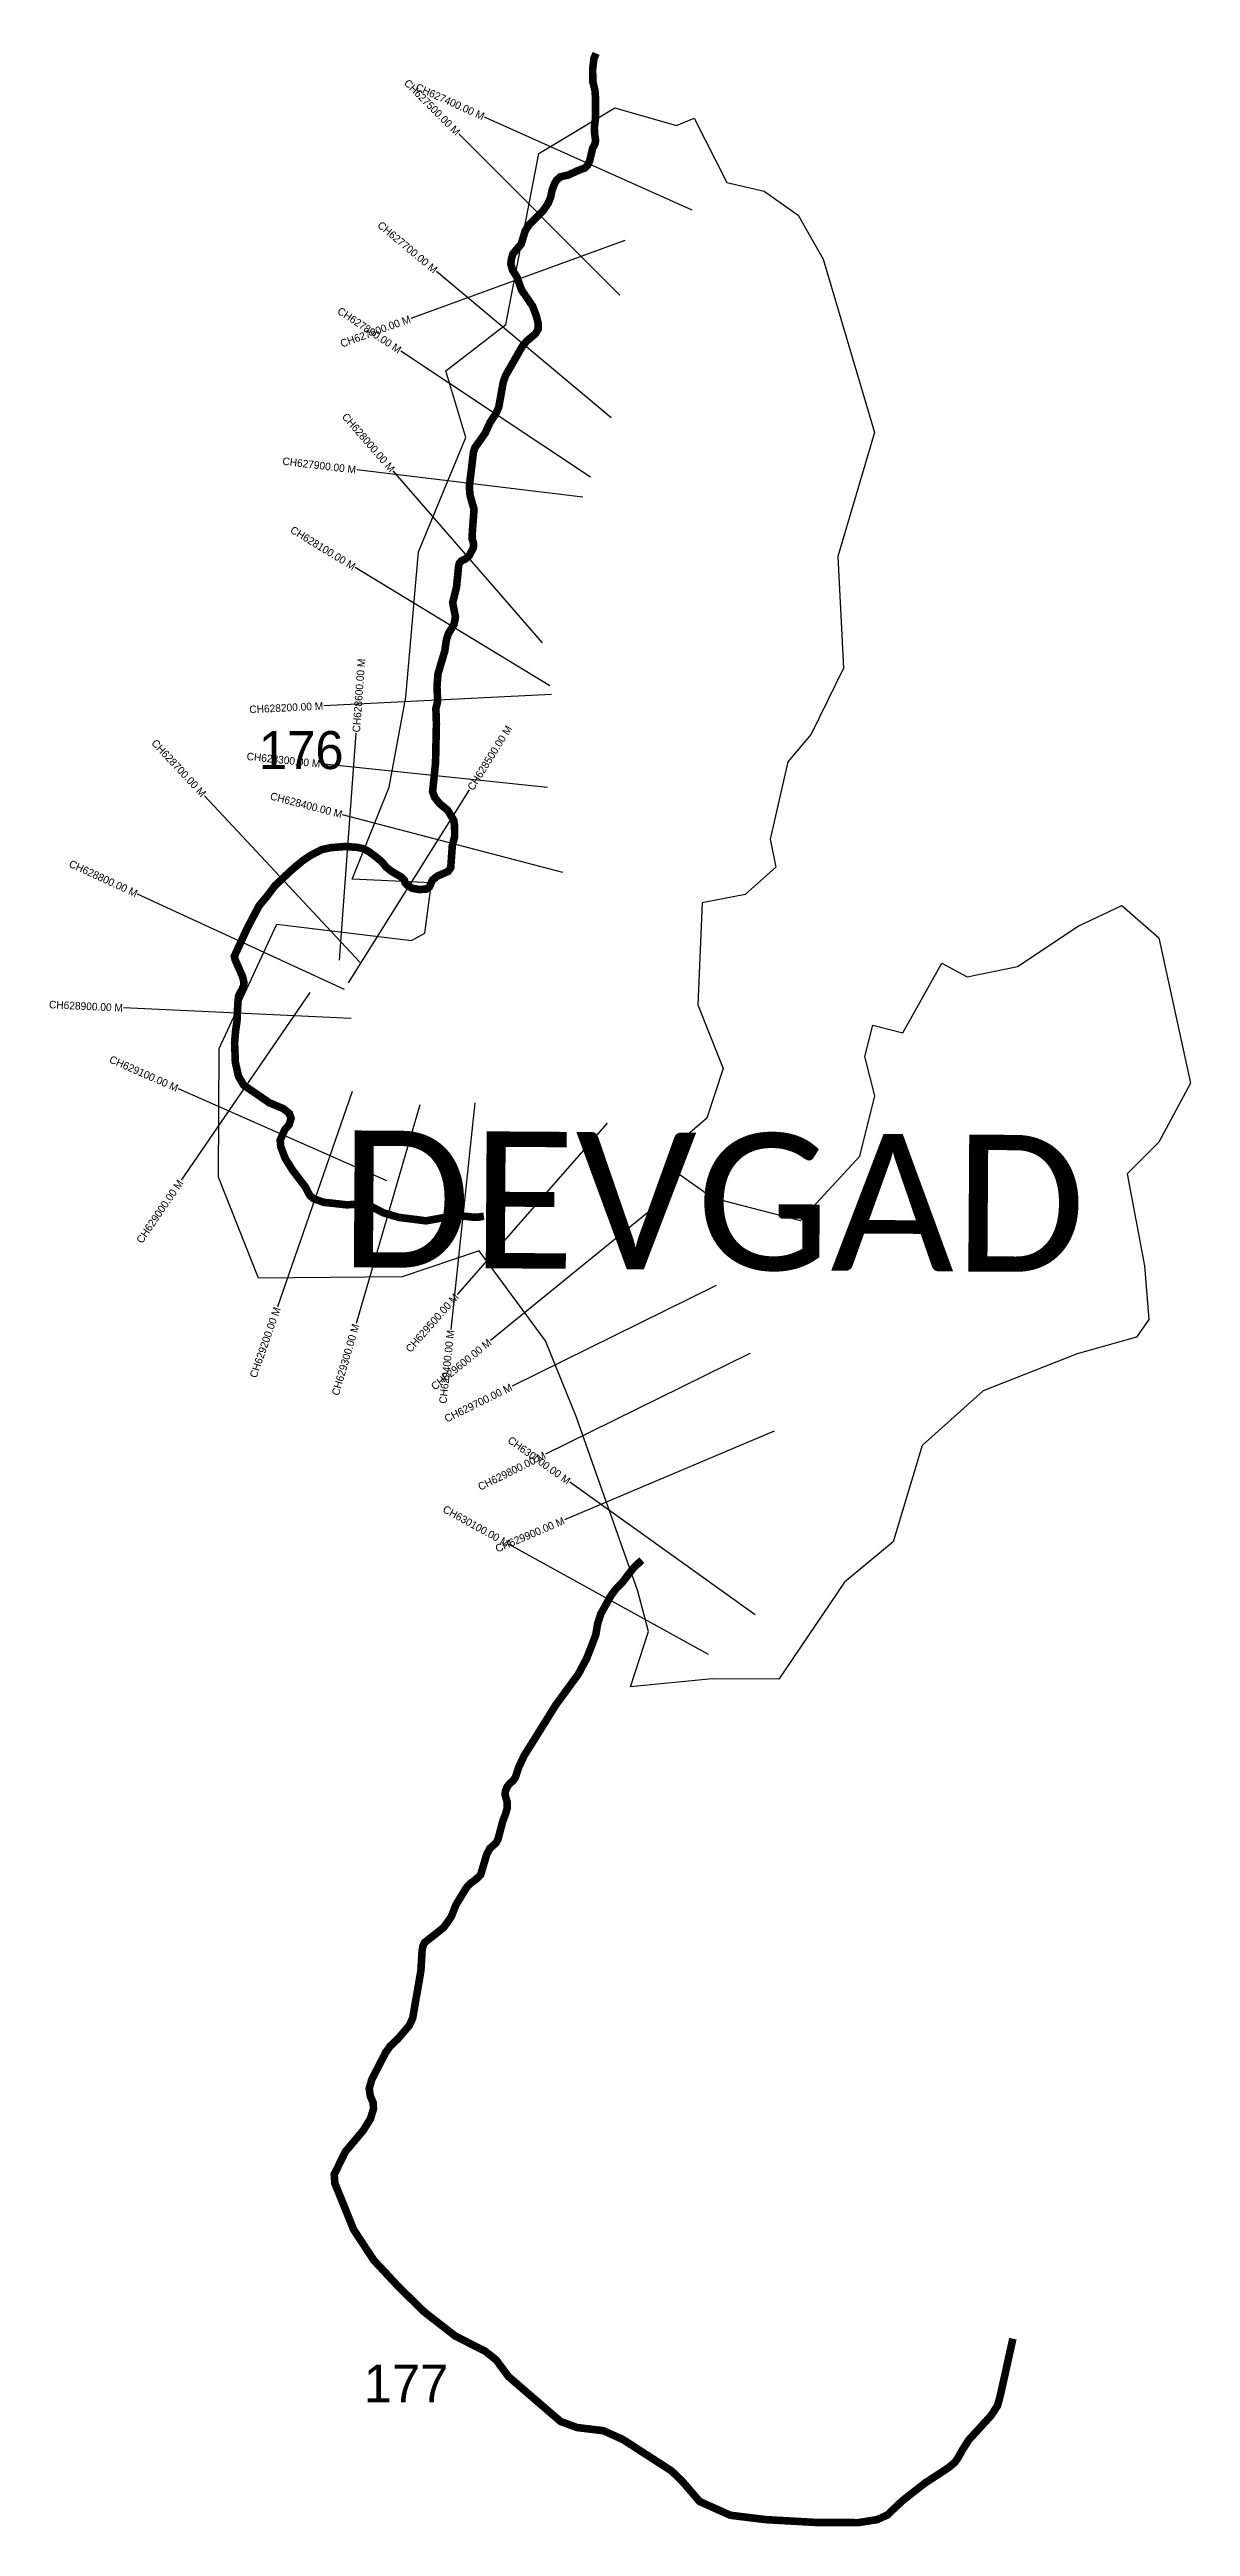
# Model space of a CAD drawing. Header units: metres. Extents: x 325358 to 326861, y 1809462 to 1812725.
import ezdxf
from ezdxf.enums import TextEntityAlignment as Align

# ---------------------------------------------------------------- set-up
doc = ezdxf.new("R2010")
doc.units = ezdxf.units.M
for name, color, linetype in [('CS', 134, 'Continuous'), ('CSMark', 6, 'Continuous'), ('UNPROTECTED', 10, 'Continuous'), ('VILLAGE NAME', 250, 'Continuous')]:
    doc.layers.add(name, color=color, linetype=linetype)

msp = doc.modelspace()

# ---------------------------------------------------------------- linework, layer by layer
at = {"color": 6}
msp.add_lwpolyline([(326103.1, 1812648), (326184.3, 1812624.9), (326207.3, 1812634.3), (326250.3, 1812549.6), (326299.7, 1812538.2), (326344.3, 1812506.8), (326377.5, 1812448.6), (326445.2, 1812220.5), (326396.7, 1812057.2), (326404.3, 1811909.8), (326361.8, 1811823.1), (326330.7, 1811786.5), (326307.6, 1811684.9), (326315.1, 1811647.9), (326274.6, 1811611.9), (326217.9, 1811601), (326212.3, 1811466.7), (326245.8, 1811382.7), (326224, 1811317.1), (326183.1, 1811282.3), (326181.7, 1811247.9), (326231.9, 1811212.2), (326347.4, 1811182.4), (326425.8, 1811267.4), (326445.7, 1811346.8), (326432.5, 1811398.4), (326442.7, 1811439.8), (326482.4, 1811429.7), (326533.8, 1811521.3), (326567, 1811503.6), (326633.7, 1811517.1), (326713.4, 1811570.2), (326771.1, 1811597.3), (326819.7, 1811554.8), (326861.4, 1811363.4), (326819.8, 1811285.5), (326786, 1811252), (326778, 1811244.1), (326800.8, 1811122.8), (326806.6, 1811052.2), (326790.1, 1811028.6), (326712.1, 1811006.7), (326588.4, 1810958.2), (326507.7, 1810886), (326469.7, 1810759.1), (326405.5, 1810706), (326318.8, 1810578.2), (326231, 1810578.9), (326123.6, 1810568.3), (326147.1, 1810641.3), (326133.2, 1810694.2), (326052, 1810924.5), (326011.5, 1811023.9), (325924.1, 1811142.4), (325822.8, 1811108.4), (325633.4, 1811106.6), (325580.8, 1811239.7), (325581.6, 1811409.1), (325657.6, 1811572.6), (325834.9, 1811551.2), (325852.6, 1811560.9), (325861.4, 1811627.3), (325756.8, 1811632.2), (325805.8, 1811753.1), (325827.6, 1811871.7), (325844.4, 1812063.1), (325906.8, 1812213.9), (325880.3, 1812301.7), (325959.3, 1812362.6), (326002.8, 1812587.8), (326103.1, 1812648)], dxfattribs=at)
at = {"layer": 'CS'}
for p, q in [((326204.9, 1812513.1), (325931.2, 1812635.9)), ((326109.5, 1812401.4), (325897.4, 1812613.6)), ((326116, 1812473.2), (325834.1, 1812370.6)), ((326098, 1812239.9), (325867.9, 1812432.5)), ((326070.9, 1812161.7), (325820.9, 1812327.6)), ((326060.6, 1812135.4), (325762.8, 1812171.2)), ((326007.8, 1811943.4), (325810.9, 1812169.8)), ((326017.2, 1811886.6), (325760.9, 1812042.4)), ((326019.3, 1811875.4), (325719.6, 1811860.5)), ((325740.3, 1811525.2), (325762, 1811824.4)), ((326014.1, 1811752.8), (325715.8, 1811783.9)), ((325767, 1811522.8), (325562.2, 1811742)), ((325752.2, 1811495.5), (325911.6, 1811749.6)), ((326034.5, 1811640.8), (325744.3, 1811717)), ((325746.6, 1811486.8), (325474.1, 1811612.2)), ((325700.9, 1811482.9), (325531.4, 1811235.4)), ((325755.4, 1811448.4), (325455.7, 1811462.4)), ((325802.3, 1811234.8), (325527.8, 1811355.9)), ((325757, 1811352.2), (325658.4, 1811068.8)), ((325846.2, 1811334.8), (325762, 1811046.8)), ((325918.4, 1811337.4), (325886.7, 1811039.1)), ((326092.9, 1811310.5), (325895, 1811085)), ((326171.7, 1811213.6), (325939, 1811024.2)), ((326236.5, 1811096.9), (325967.5, 1810964.2)), ((326280.8, 1811007.2), (326011.7, 1810874.5)), ((326313, 1810905.1), (326036.8, 1810788)), ((326287.7, 1810663.2), (326043.7, 1810837.7)), ((326226.2, 1810610.6), (325963.7, 1810755.8))]:
    msp.add_line(p, q, dxfattribs=at)
at = {"layer": 'UNPROTECTED', "const_width": 10, "flags": 128}
for points in [[(326078.3, 1812719.8), (326075.3, 1812712.8), (326073.7, 1812698.4), (326073.9, 1812682.8), (326076.7, 1812671.1), (326077.5, 1812661), (326077.4, 1812645.6), (326077.4, 1812634), (326075.9, 1812622), (326076.3, 1812613.8), (326077.6, 1812605.1), (326076.5, 1812599.9), (326073.6, 1812594.6), (326072.2, 1812588.5), (326069.8, 1812578.4), (326067.1, 1812572.4), (326063.3, 1812568.8), (326053.1, 1812564.9), (326041.6, 1812559.5), (326031.3, 1812557.2), (326026, 1812552.6), (326023.2, 1812547.5), (326020.3, 1812539.8), (326018.3, 1812530.1), (326014.8, 1812521.9), (326008.2, 1812512.2), (325998.6, 1812502.7), (325990.1, 1812494.1), (325984.9, 1812486.2), (325982.3, 1812477.7), (325979.5, 1812468.4), (325973.3, 1812461.2), (325968.6, 1812455.7), (325966.7, 1812449.1), (325965.9, 1812442.3), (325968.1, 1812434.4), (325973.9, 1812425.1), (325980.1, 1812408), (325994.7, 1812386.7), (325999.8, 1812372.9), (326001.9, 1812364.4), (326001.8, 1812356.5), (325998.2, 1812350.3), (325986.7, 1812340.7), (325981.2, 1812334.2), (325971.6, 1812317.5), (325963.1, 1812302.6), (325959, 1812295.5), (325955.9, 1812286.7), (325953.4, 1812272.8), (325950, 1812253.9), (325946.1, 1812245), (325938.4, 1812233.4), (325932, 1812219.4), (325925.6, 1812210.4), (325918.3, 1812200), (325916.6, 1812194.2), (325914.5, 1812176.5), (325911.2, 1812149.5), (325912.1, 1812137.8), (325914.2, 1812130.4), (325917.4, 1812119.4), (325916.6, 1812108.5), (325915.8, 1812098.2), (325915.2, 1812089.7), (325914.8, 1812080.7), (325916.9, 1812074), (325916.5, 1812068.5), (325913.3, 1812062.4), (325911, 1812058), (325906, 1812053.7), (325900.9, 1812051.4), (325898.2, 1812048.5), (325897, 1812043.9), (325895.5, 1812028.1), (325894.3, 1812016.4), (325891.4, 1812004.8), (325889.3, 1811996.3), (325890.5, 1811990), (325892.9, 1811977.3), (325891.1, 1811967.8), (325883.4, 1811955.1), (325881, 1811947.3), (325878.8, 1811932.4), (325869.9, 1811902.5), (325868.6, 1811885.6), (325869.5, 1811866.6), (325867.1, 1811856.7), (325867.4, 1811849.7), (325867.8, 1811836.7), (325867.1, 1811804.2), (325866.7, 1811785.5), (325864.2, 1811760.8), (325862.8, 1811747.5), (325865.4, 1811740), (325872.1, 1811731.5), (325882.8, 1811722.8), (325886.6, 1811716.4), (325890.8, 1811709.2), (325891.8, 1811701.5), (325891.9, 1811688.4), (325888.8, 1811676.6), (325888, 1811665.3), (325887.2, 1811653.8), (325886.7, 1811647), (325883.3, 1811642.3), (325877.6, 1811639.8), (325869.3, 1811636.2), (325862.9, 1811631.2), (325860.7, 1811626.6), (325858.5, 1811621.7), (325854.5, 1811619), (325844.7, 1811618.4), (325835.8, 1811620.1), (325829.8, 1811623.9), (325826.7, 1811627.2), (325825.5, 1811630.9), (325821, 1811635.1), (325817.6, 1811637.1), (325808.4, 1811642.6), (325801.8, 1811647.7), (325796.3, 1811654.5), (325789.1, 1811660.7), (325778.2, 1811668.8), (325770.7, 1811672.4), (325763, 1811674), (325747.6, 1811675.1), (325728.8, 1811673.6), (325716.7, 1811671), (325701.9, 1811663.3), (325692.3, 1811656.9), (325678.9, 1811645.8), (325658.6, 1811626.8), (325655.1, 1811623.5), (325644.9, 1811609.9), (325634.3, 1811597.2), (325627.4, 1811584.2), (325618.5, 1811567.3), (325608.8, 1811546.2), (325601.6, 1811530.6), (325602.5, 1811526.3), (325605.6, 1811519.2), (325612.6, 1811503.3), (325614.3, 1811495.6), (325613.8, 1811491.7), (325611.8, 1811487.1), (325607.2, 1811478.3), (325606.2, 1811469.1), (325605.1, 1811445.2), (325603.3, 1811432.9), (325601.9, 1811416.9), (325602.9, 1811390.9), (325607, 1811372.6), (325613.8, 1811360.8), (325631.3, 1811348.8), (325647.6, 1811337.6), (325666.1, 1811329.8), (325674.1, 1811323.4), (325676.3, 1811316.9), (325673.7, 1811308.6), (325668.1, 1811302.2), (325662, 1811288.3), (325662.7, 1811279.7), (325668.7, 1811264.1), (325678.8, 1811248), (325695, 1811226.9), (325700.9, 1811215.6), (325706.1, 1811211.1), (325719.5, 1811206.4), (325749.8, 1811203.1), (325765.4, 1811204), (325779.5, 1811202.1), (325798.5, 1811192.4), (325818.6, 1811186.5), (325836.5, 1811184.3), (325854, 1811182), (325872.9, 1811185.4), (325884.8, 1811187.5), (325894, 1811189.2), (325904.5, 1811188.1), (325914.7, 1811187), (325923.7, 1811187), (325930.4, 1811188.1)], [(326138.4, 1810735.2), (326127.3, 1810724.6), (326112.6, 1810705.5), (326104, 1810696.8), (326097.4, 1810687.7), (326084.4, 1810664.2), (326080.3, 1810651.5), (326077.8, 1810636.5), (326070.2, 1810616.9), (326065.7, 1810605.3), (326054.9, 1810585), (326042.6, 1810568.2), (326025.3, 1810544.6), (326012.4, 1810523.9), (325997.7, 1810500.3), (325988.3, 1810485.4), (325983.3, 1810477.3), (325976.4, 1810462.6), (325973.4, 1810453.6), (325971.7, 1810448.5), (325968.3, 1810444), (325965.2, 1810441.6), (325961.1, 1810436.7), (325958.7, 1810430.5), (325958.3, 1810426.3), (325959.8, 1810420.8), (325961, 1810416.5), (325961, 1810407.9), (325958.5, 1810399.5), (325955.3, 1810391.4), (325954.1, 1810386.8), (325951.7, 1810377.8), (325949, 1810367.5), (325946.1, 1810362.3), (325942.8, 1810359.4), (325938.2, 1810355.3), (325934.2, 1810347.6), (325930.3, 1810334.7), (325926.1, 1810320.6), (325919.7, 1810314.4), (325912.1, 1810308.9), (325907.3, 1810303.6), (325900.8, 1810292.9), (325893.6, 1810281.1), (325887.7, 1810266.1), (325883.9, 1810260.4), (325877.4, 1810251.2), (325868.7, 1810244.3), (325858.6, 1810236.4), (325852.3, 1810231.4), (325850.2, 1810227.1), (325848.9, 1810220.4), (325848.2, 1810207.5), (325847.4, 1810194.4), (325844.8, 1810179.2), (325839, 1810146.1), (325836.6, 1810131.9), (325832.2, 1810122.3), (325827, 1810116.2), (325817.4, 1810104.9), (325807.1, 1810095.1), (325801.2, 1810086.9), (325791.9, 1810068.9), (325782.7, 1810051.1), (325779.3, 1810039.2), (325780.7, 1810029.4), (325784.5, 1810020.4), (325784.9, 1810012.3), (325780.9, 1809999.2), (325771.2, 1809983.6), (325747.7, 1809955.7), (325740, 1809939.9), (325733.2, 1809926), (325734, 1809914.3), (325740.2, 1809899.1), (325758.8, 1809853.2), (325785.1, 1809813.2), (325818.5, 1809777.4), (325852.2, 1809744.5), (325892.7, 1809713.1), (325932.4, 1809692.9), (325946.7, 1809681.5), (325962.7, 1809659.8), (325988.5, 1809637.5), (326031.5, 1809600.5), (326053.1, 1809592.6), (326087.8, 1809588.4), (326113.6, 1809576.8), (326151.2, 1809552.5), (326177.4, 1809535.6), (326191.2, 1809522.4), (326214.7, 1809495.1), (326255.2, 1809477), (326302.6, 1809471.2), (326369, 1809467.5), (326423.7, 1809467.3), (326448.6, 1809471.3), (326461.9, 1809477.3), (326482.1, 1809496.4), (326512.4, 1809520), (326536, 1809535.3), (326543.2, 1809540.3), (326550.7, 1809546.5), (326555, 1809552.4), (326560.9, 1809563.1), (326569.3, 1809576.2), (326579.2, 1809587), (326589.2, 1809598), (326598.6, 1809608.3), (326607, 1809621), (326610.7, 1809634.2), (326619.4, 1809673.5), (326625, 1809698.8), (326627.4, 1809709.6)]]:
    msp.add_lwpolyline(points, dxfattribs=at)

# ---------------------------------------------------------------- texts
at = {"char_height": 50, "attachment_point": 1}
for s, insert in [('\\pxt1;176', (325634, 1811827.1)), ('\\pxt1;177', (325772, 1809675.6))]:
    msp.add_mtext_dynamic_manual_height_columns(s, width=70.183, gutter_width=1, heights=[0], dxfattribs=dict(at, insert=insert))
at = {"layer": 'CSMark'}
for s, rotation, p in [('CH627500.00 M', 314.9834, (325896.7, 1812614.3)), ('CH627400.00 M', 335.8427, (325930.3, 1812636.3)), ('CH627700.00 M', 320.0759, (325867.1, 1812433.1)), ('CH627800.00 M', 326.4301, (325820.1, 1812328.2)), ('CH627600.00 M', 19.994, (325833.2, 1812370.3)), ('CH628000.00 M', 311.0295, (325810.3, 1812170.5)), ('CH627900.00 M', 353.1525, (325761.8, 1812171.3)), ('CH628100.00 M', 328.708, (325760, 1812042.9)), ('CH628200.00 M', 2.8523, (325718.6, 1811860.4)), ('CH628700.00 M', 313.0373, (325561.6, 1811742.8)), ('CH628300.00 M', 354.0567, (325714.8, 1811784)), ('CH628400.00 M', 345.275, (325743.4, 1811717.3)), ('CH628800.00 M', 335.2813, (325473.2, 1811612.6)), ('CH628900.00 M', 357.3283, (325454.7, 1811462.5)), ('CH629100.00 M', 336.1967, (325526.9, 1811356.3)), ('CH629000.00 M', 55.6003, (325530.9, 1811234.5)), ('CH629500.00 M', 48.7398, (325894.3, 1811084.2)), ('CH629200.00 M', 70.8197, (325658.1, 1811067.9)), ('CH629300.00 M', 73.7073, (325761.7, 1811045.9)), ('CH629600.00 M', 39.1409, (325938.2, 1811023.6)), ('CH629400.00 M', 83.9262, (325886.5, 1811038.1)), ('CH629700.00 M', 26.2635, (325966.6, 1810963.7)), ('CH630000.00 M', 324.4477, (326042.8, 1810838.2)), ('CH629800.00 M', 26.2635, (326010.8, 1810874)), ('CH630100.00 M', 331.0452, (325962.8, 1810756.3)), ('CH629900.00 M', 22.9762, (326035.8, 1810787.6))]:
    msp.add_text(s, height=10, rotation=rotation, dxfattribs=at).set_placement(p, align=Align.MIDDLE_RIGHT)
for s, rotation, p in [('CH628600.00 M', 85.8434, (325762.1, 1811825.4)), ('CH628500.00 M', 57.9089, (325912.2, 1811750.5))]:
    msp.add_text(s, height=10, rotation=rotation, dxfattribs=at).set_placement(p, align=Align.MIDDLE_LEFT)
at = {"layer": 'VILLAGE NAME', "insert": (325741.2, 1811301.2), "char_height": 180.345, "attachment_point": 1, "rotation": 359.6139}
msp.add_mtext_dynamic_manual_height_columns('{\\fCalibri|b0|i0|c0|p34;DEVGAD}', width=1779.605, gutter_width=901.7, heights=[0], dxfattribs=at)

doc.saveas('drawing.dxf')
